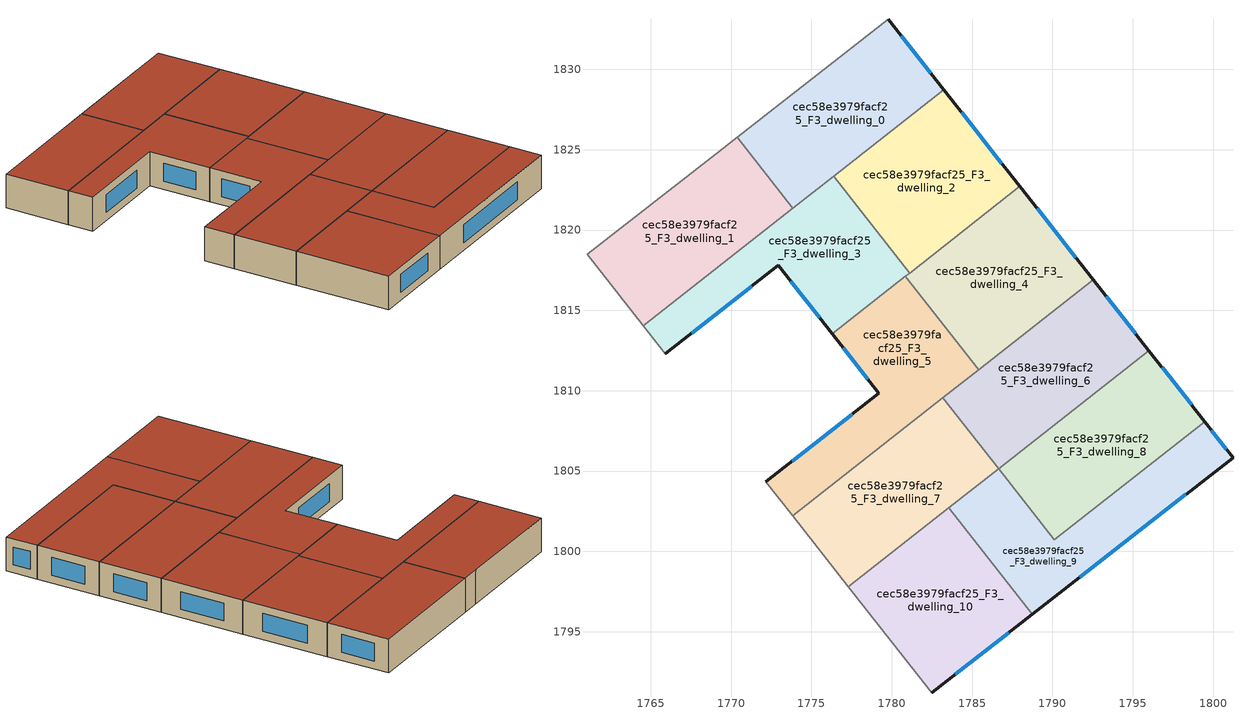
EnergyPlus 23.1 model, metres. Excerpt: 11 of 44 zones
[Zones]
cec58e3979facf25_F3_dwelling_0
 floor to cec58e3979facf25_F2_dwelling_0 (EU_floor_Construction): 1779.78,1833.13 1783.23,1828.74 1773.85,1821.37 1770.37,1825.78 z9
 wall outside (EU_wall_Construction): 1783.23,1828.74 1779.78,1833.13 z9:12
 wall adiabatic (EU_wall_Construction): 1779.78,1833.13 1770.37,1825.78 z9:12
 wall to cec58e3979facf25_F3_dwelling_1 (EU_wall_Construction): 1770.37,1825.78 1773.85,1821.37 z9:12
 wall to cec58e3979facf25_F3_dwelling_2 (EU_wall_Construction): 1776.37,1823.35 1783.23,1828.74 z9:12
 wall to cec58e3979facf25_F3_dwelling_3 (EU_wall_Construction): 1773.85,1821.37 1776.37,1823.35 z9:12
 window (EU_Window_Construction): 1782.42,1829.77 1780.6,1832.1 z9.7:11.3
 roof outside (EU_roof_Construction): 1783.23,1828.74 1779.78,1833.13 1770.37,1825.78 1773.85,1821.37 z12
cec58e3979facf25_F3_dwelling_1
 floor to cec58e3979facf25_F2_dwelling_1 (EU_floor_Construction): 1770.37,1825.78 1773.85,1821.37 1764.52,1814.04 1761.03,1818.49 1769.06,1824.76 z9
 wall adiabatic (EU_wall_Construction): 1770.37,1825.78 1769.06,1824.76 1761.03,1818.49 1764.52,1814.04 z9:12
 wall to cec58e3979facf25_F3_dwelling_3 (EU_wall_Construction): 1764.52,1814.04 1773.85,1821.37 z9:12
 roof outside (EU_roof_Construction): 1773.85,1821.37 1770.37,1825.78 1769.06,1824.76 1761.03,1818.49 1764.52,1814.04 z12
cec58e3979facf25_F3_dwelling_10
 floor to cec58e3979facf25_F2_dwelling_10 (EU_floor_Construction): 1783.55,1802.71 1788.75,1796.09 1782.48,1791.19 1777.29,1797.79 z9
 wall outside (EU_wall_Construction): 1782.48,1791.19 1788.75,1796.09 z9:12
 wall to cec58e3979facf25_F3_dwelling_9 (EU_wall_Construction): 1788.75,1796.09 1783.55,1802.71 z9:12
 wall adiabatic (EU_wall_Construction): 1777.29,1797.79 1782.48,1791.19 z9:12
 wall to cec58e3979facf25_F3_dwelling_7 (EU_wall_Construction): 1783.55,1802.71 1777.29,1797.79 z9:12
 window (EU_Window_Construction): 1783.95,1792.34 1787.28,1794.94 z9.7:11.3
 roof outside (EU_roof_Construction): 1788.75,1796.09 1783.55,1802.71 1777.29,1797.79 1782.48,1791.19 z12
cec58e3979facf25_F3_dwelling_2
 floor to cec58e3979facf25_F2_dwelling_2 (EU_floor_Construction): 1783.23,1828.74 1787.97,1822.72 1781.1,1817.33 1776.37,1823.35 z9
 wall outside (EU_wall_Construction): 1787.97,1822.72 1783.23,1828.74 z9:12
 wall to cec58e3979facf25_F3_dwelling_3 (EU_wall_Construction): 1776.37,1823.35 1781.1,1817.33 z9:12
 wall to cec58e3979facf25_F3_dwelling_4 (EU_wall_Construction): 1781.1,1817.33 1787.97,1822.72 z9:12
 window (EU_Window_Construction): 1786.86,1824.14 1784.35,1827.33 z9.7:11.3
 roof outside (EU_roof_Construction): 1787.97,1822.72 1783.23,1828.74 1776.37,1823.35 1781.1,1817.33 z12
cec58e3979facf25_F3_dwelling_3
 floor to cec58e3979facf25_F2_dwelling_3 (EU_floor_Construction): 1776.37,1823.35 1781.1,1817.33 1776.29,1813.54 1772.94,1817.8 1765.89,1812.3 1764.52,1814.04 z9
 wall outside (EU_wall_Construction): 1765.89,1812.3 1772.94,1817.8 1776.29,1813.54 z9:12
 wall adiabatic (EU_wall_Construction): 1764.52,1814.04 1765.89,1812.3 z9:12
 wall to cec58e3979facf25_F3_dwelling_5 (EU_wall_Construction): 1776.29,1813.54 1780.85,1817.13 z9:12
 wall to cec58e3979facf25_F3_dwelling_4 (EU_wall_Construction): 1780.85,1817.13 1781.1,1817.33 z9:12
 window (EU_Window_Construction): 1773.73,1816.8 1775.5,1814.54 / 1767.55,1813.59 1771.28,1816.51 z9.7:11.3
 roof outside (EU_roof_Construction): 1776.29,1813.54 1781.1,1817.33 1776.37,1823.35 1764.52,1814.04 1765.89,1812.3 1772.94,1817.8 z12
cec58e3979facf25_F3_dwelling_4
 floor to cec58e3979facf25_F2_dwelling_4 (EU_floor_Construction): 1787.97,1822.72 1792.53,1816.91 1785.41,1811.32 1780.85,1817.13 z9
 wall outside (EU_wall_Construction): 1792.53,1816.91 1787.97,1822.72 z9:12
 wall to cec58e3979facf25_F3_dwelling_5 (EU_wall_Construction): 1780.85,1817.13 1785.41,1811.32 z9:12
 wall to cec58e3979facf25_F3_dwelling_6 (EU_wall_Construction): 1785.41,1811.32 1792.53,1816.91 z9:12
 window (EU_Window_Construction): 1791.46,1818.28 1789.04,1821.36 z9.7:11.3
 roof outside (EU_roof_Construction): 1792.53,1816.91 1787.97,1822.72 1780.85,1817.13 1785.41,1811.32 z12
cec58e3979facf25_F3_dwelling_5
 floor to cec58e3979facf25_F2_dwelling_5 (EU_floor_Construction): 1780.85,1817.13 1785.41,1811.32 1773.82,1802.21 1772.15,1804.33 1779.2,1809.83 1776.29,1813.54 z9
 wall outside (EU_wall_Construction): 1776.29,1813.54 1779.2,1809.83 1772.15,1804.33 z9:12
 wall adiabatic (EU_wall_Construction): 1772.15,1804.33 1773.82,1802.21 z9:12
 wall to cec58e3979facf25_F3_dwelling_7 (EU_wall_Construction): 1773.82,1802.21 1783.18,1809.56 z9:12
 wall to cec58e3979facf25_F3_dwelling_6 (EU_wall_Construction): 1783.18,1809.56 1785.41,1811.32 z9:12
 window (EU_Window_Construction): 1777.54,1808.54 1773.81,1805.62 / 1776.97,1812.67 1778.52,1810.7 z9.7:11.3
 roof outside (EU_roof_Construction): 1785.41,1811.32 1780.85,1817.13 1776.29,1813.54 1779.2,1809.83 1772.15,1804.33 1773.82,1802.21 z12
cec58e3979facf25_F3_dwelling_6
 floor to cec58e3979facf25_F2_dwelling_6 (EU_floor_Construction): 1792.53,1816.91 1796.01,1812.49 1786.65,1805.14 1783.18,1809.56 z9
 wall outside (EU_wall_Construction): 1796.01,1812.49 1792.53,1816.91 z9:12
 wall to cec58e3979facf25_F3_dwelling_8 (EU_wall_Construction): 1786.65,1805.14 1796.01,1812.49 z9:12
 wall to cec58e3979facf25_F3_dwelling_7 (EU_wall_Construction): 1783.18,1809.56 1786.65,1805.14 z9:12
 window (EU_Window_Construction): 1795.19,1813.53 1793.35,1815.88 z9.7:11.3
 roof outside (EU_roof_Construction): 1796.01,1812.49 1792.53,1816.91 1783.18,1809.56 1786.65,1805.14 z12
cec58e3979facf25_F3_dwelling_7
 floor to cec58e3979facf25_F2_dwelling_7 (EU_floor_Construction): 1783.18,1809.56 1786.65,1805.14 1777.29,1797.79 1773.82,1802.21 z9
 wall adiabatic (EU_wall_Construction): 1773.82,1802.21 1777.29,1797.79 z9:12
 wall to cec58e3979facf25_F3_dwelling_9 (EU_wall_Construction): 1783.55,1802.71 1786.65,1805.14 z9:12
 roof outside (EU_roof_Construction): 1786.65,1805.14 1783.18,1809.56 1773.82,1802.21 1777.29,1797.79 z12
cec58e3979facf25_F3_dwelling_8
 floor to cec58e3979facf25_F2_dwelling_8 (EU_floor_Construction): 1796.01,1812.49 1799.48,1808.08 1790.12,1800.72 1786.65,1805.14 z9
 wall outside (EU_wall_Construction): 1799.48,1808.08 1796.01,1812.49 z9:12
 wall to cec58e3979facf25_F3_dwelling_9 (EU_wall_Construction): 1786.65,1805.14 1790.12,1800.72 1799.48,1808.08 z9:12
 window (EU_Window_Construction): 1798.66,1809.11 1796.82,1811.46 z9.7:11.3
 roof outside (EU_roof_Construction): 1799.48,1808.08 1796.01,1812.49 1786.65,1805.14 1790.12,1800.72 z12
cec58e3979facf25_F3_dwelling_9
 floor to cec58e3979facf25_F2_dwelling_9 (EU_floor_Construction): 1799.48,1808.08 1801.24,1805.84 1788.75,1796.09 1783.55,1802.71 1786.65,1805.14 1790.12,1800.72 z9
 wall outside (EU_wall_Construction): 1788.75,1796.09 1801.24,1805.84 1799.48,1808.08 z9:12
 window (EU_Window_Construction): 1800.82,1806.36 1799.89,1807.55 / 1791.68,1798.38 1798.31,1803.55 z9.7:11.3
 roof outside (EU_roof_Construction): 1801.24,1805.84 1799.48,1808.08 1790.12,1800.72 1786.65,1805.14 1783.55,1802.71 1788.75,1796.09 z12
[Building]
EU S2 Campaign: North Axis=0; Terrain=City; Solar Distribution=FullExterior
[Site:Location]
Budapest.Ferenc.Liszt.Intl.AP: Latitude=47.437; Longitude=19.256; Time Zone=1; Elevation=185
[SizingPeriod:WeatherFileDays]
AnnualSizingPeriod: Begin Month=1; Begin Day of Month=1; End Month=12; End Day of Month=31; Day of Week for Start Day=Monday; Use Weather File Daylight Saving Period=No; Use Weather File Rain and Snow Indicators=No
[MATERIAL]
EU_InternalMass_Material: Roughness=MediumRough; Thickness=0.1; Conductivity=1; Density=1800; Specific Heat=900; Thermal Absorptance=0.9; Solar Absorptance=0.7; Visible Absorptance=0.7
[MATERIAL:NOMASS] Roughness=MediumRough; Thermal Absorptance=0.9; Solar Absorptance=0.7; Visible Absorptance=0.7
Name | Thermal Resistance
EU_wall_NoMass | 0.832559
EU_roof_NoMass | 1.39638
EU_floor_NoMass | 0.872794
[WINDOWMATERIAL:SIMPLEGLAZINGSYSTEM]
EU_Window_SimpleGlazing: UFactor=2.79869; Solar Heat Gain Coefficient=0.75; Visible Transmittance=0.75
[CONSTRUCTION]
EU_wall_Construction: EU_wall_NoMass
EU_roof_Construction: EU_roof_NoMass
EU_floor_Construction: EU_floor_NoMass
EU_Window_Construction: EU_Window_SimpleGlazing
EU_InternalMass_Construction: EU_InternalMass_Material
[ZONE] Type=1; Multiplier=1; Ceiling Height=autocalculate; Floor Area=autocalculate; Part of Total Floor Area=Yes
Name | Volume
cec58e3979facf25_F3_dwelling_0 | 200.671
cec58e3979facf25_F3_dwelling_1 | 200.634
cec58e3979facf25_F3_dwelling_10 | 200.639
cec58e3979facf25_F3_dwelling_2 | 200.617
cec58e3979facf25_F3_dwelling_3 | 200.624
cec58e3979facf25_F3_dwelling_4 | 200.666
cec58e3979facf25_F3_dwelling_5 | 200.644
cec58e3979facf25_F3_dwelling_6 | 200.615
cec58e3979facf25_F3_dwelling_7 | 200.62
cec58e3979facf25_F3_dwelling_8 | 200.619
cec58e3979facf25_F3_dwelling_9 | 200.633
[INTERNALMASS] Construction=EU_InternalMass_Construction
Name | Zone or ZoneList | Surface Area
cec58e3979facf25_F3_dwelling_0_EU_InternalMass | cec58e3979facf25_F3_dwelling_0 | 66.8808
cec58e3979facf25_F3_dwelling_1_EU_InternalMass | cec58e3979facf25_F3_dwelling_1 | 66.8785
cec58e3979facf25_F3_dwelling_2_EU_InternalMass | cec58e3979facf25_F3_dwelling_2 | 66.8712
cec58e3979facf25_F3_dwelling_3_EU_InternalMass | cec58e3979facf25_F3_dwelling_3 | 66.8742
cec58e3979facf25_F3_dwelling_4_EU_InternalMass | cec58e3979facf25_F3_dwelling_4 | 66.8886
cec58e3979facf25_F3_dwelling_5_EU_InternalMass | cec58e3979facf25_F3_dwelling_5 | 66.882
cec58e3979facf25_F3_dwelling_6_EU_InternalMass | cec58e3979facf25_F3_dwelling_6 | 66.8726
cec58e3979facf25_F3_dwelling_7_EU_InternalMass | cec58e3979facf25_F3_dwelling_7 | 66.8752
cec58e3979facf25_F3_dwelling_8_EU_InternalMass | cec58e3979facf25_F3_dwelling_8 | 66.8735
cec58e3979facf25_F3_dwelling_9_EU_InternalMass | cec58e3979facf25_F3_dwelling_9 | 66.8774
cec58e3979facf25_F3_dwelling_10_EU_InternalMass | cec58e3979facf25_F3_dwelling_10 | 66.8809
[OTHEREQUIPMENT] Fuel Type=Electricity; Design Level Calculation Method=Watts/Area; Power per Zone Floor Area=1; Fraction Latent=0; Fraction Radiant=0; Fraction Lost=0; Carbon Dioxide Generation Rate=0; EndUse Subcategory=EU_Step8_InternalGains
Name | Zone or ZoneList or Space or SpaceList | Schedule
EU_Step8_InternalGain_cec58e3979facf25_F3_dwelling_0_f000 | cec58e3979facf25_F3_dwelling_0 | EU_Step8_GainSchedule_cec58e3979facf25_F3_dwelling_0_f000
EU_Step8_InternalGain_cec58e3979facf25_F3_dwelling_1_f000 | cec58e3979facf25_F3_dwelling_1 | EU_Step8_GainSchedule_cec58e3979facf25_F3_dwelling_1_f000
EU_Step8_InternalGain_cec58e3979facf25_F3_dwelling_2_f000 | cec58e3979facf25_F3_dwelling_2 | EU_Step8_GainSchedule_cec58e3979facf25_F3_dwelling_2_f000
EU_Step8_InternalGain_cec58e3979facf25_F3_dwelling_3_f000 | cec58e3979facf25_F3_dwelling_3 | EU_Step8_GainSchedule_cec58e3979facf25_F3_dwelling_3_f000
EU_Step8_InternalGain_cec58e3979facf25_F3_dwelling_4_f000 | cec58e3979facf25_F3_dwelling_4 | EU_Step8_GainSchedule_cec58e3979facf25_F3_dwelling_4_f000
EU_Step8_InternalGain_cec58e3979facf25_F3_dwelling_5_f000 | cec58e3979facf25_F3_dwelling_5 | EU_Step8_GainSchedule_cec58e3979facf25_F3_dwelling_5_f000
EU_Step8_InternalGain_cec58e3979facf25_F3_dwelling_6_f000 | cec58e3979facf25_F3_dwelling_6 | EU_Step8_GainSchedule_cec58e3979facf25_F3_dwelling_6_f000
EU_Step8_InternalGain_cec58e3979facf25_F3_dwelling_7_f000 | cec58e3979facf25_F3_dwelling_7 | EU_Step8_GainSchedule_cec58e3979facf25_F3_dwelling_7_f000
EU_Step8_InternalGain_cec58e3979facf25_F3_dwelling_8_f000 | cec58e3979facf25_F3_dwelling_8 | EU_Step8_GainSchedule_cec58e3979facf25_F3_dwelling_8_f000
EU_Step8_InternalGain_cec58e3979facf25_F3_dwelling_9_f000 | cec58e3979facf25_F3_dwelling_9 | EU_Step8_GainSchedule_cec58e3979facf25_F3_dwelling_9_f000
EU_Step8_InternalGain_cec58e3979facf25_F3_dwelling_10_f000 | cec58e3979facf25_F3_dwelling_10 | EU_Step8_GainSchedule_cec58e3979facf25_F3_dwelling_10_f000
[ZONEVENTILATION:DESIGNFLOWRATE] Schedule=EU_AlwaysOn; Design Flow Rate Calculation Method=AirChanges/Hour; Air Changes per Hour=0.475469; Ventilation Type=Natural; Fan Pressure Rise=0; Fan Total Efficiency=1; Constant Term Coefficient=1; Temperature Term Coefficient=0; Velocity Term Coefficient=0; Velocity Squared Term Coefficient=0; Minimum Indoor Temperature=-100; Maximum Indoor Temperature=100; Delta Temperature=-100; Minimum Outdoor Temperature=-100; Maximum Outdoor Temperature=100; Maximum Wind Speed=40
Name | Zone or ZoneList or Space or SpaceList
EU_ConstantAir_cec58e3979facf25_F3_dwelling_0 | cec58e3979facf25_F3_dwelling_0
EU_ConstantAir_cec58e3979facf25_F3_dwelling_1 | cec58e3979facf25_F3_dwelling_1
EU_ConstantAir_cec58e3979facf25_F3_dwelling_2 | cec58e3979facf25_F3_dwelling_2
EU_ConstantAir_cec58e3979facf25_F3_dwelling_3 | cec58e3979facf25_F3_dwelling_3
EU_ConstantAir_cec58e3979facf25_F3_dwelling_4 | cec58e3979facf25_F3_dwelling_4
EU_ConstantAir_cec58e3979facf25_F3_dwelling_5 | cec58e3979facf25_F3_dwelling_5
EU_ConstantAir_cec58e3979facf25_F3_dwelling_6 | cec58e3979facf25_F3_dwelling_6
EU_ConstantAir_cec58e3979facf25_F3_dwelling_7 | cec58e3979facf25_F3_dwelling_7
EU_ConstantAir_cec58e3979facf25_F3_dwelling_8 | cec58e3979facf25_F3_dwelling_8
EU_ConstantAir_cec58e3979facf25_F3_dwelling_9 | cec58e3979facf25_F3_dwelling_9
EU_ConstantAir_cec58e3979facf25_F3_dwelling_10 | cec58e3979facf25_F3_dwelling_10
[HVACTEMPLATE:THERMOSTAT] Constant Heating Setpoint=20; Constant Cooling Setpoint=50
EU_HeatOnly_cec58e3979facf25_F2_dwelling_1; EU_HeatOnly_cec58e3979facf25_F2_dwelling_2; EU_HeatOnly_cec58e3979facf25_F2_dwelling_3; EU_HeatOnly_cec58e3979facf25_F2_dwelling_4; EU_HeatOnly_cec58e3979facf25_F2_dwelling_5; EU_HeatOnly_cec58e3979facf25_F2_dwelling_6; EU_HeatOnly_cec58e3979facf25_F2_dwelling_7; EU_HeatOnly_cec58e3979facf25_F2_dwelling_8; EU_HeatOnly_cec58e3979facf25_F2_dwelling_9; EU_HeatOnly_cec58e3979facf25_F2_dwelling_10; EU_HeatOnly_cec58e3979facf25_F3_dwelling_0; EU_HeatOnly_cec58e3979facf25_F3_dwelling_1; EU_HeatOnly_cec58e3979facf25_F3_dwelling_2; EU_HeatOnly_cec58e3979facf25_F3_dwelling_3; EU_HeatOnly_cec58e3979facf25_F3_dwelling_4; EU_HeatOnly_cec58e3979facf25_F3_dwelling_5; EU_HeatOnly_cec58e3979facf25_F3_dwelling_6; EU_HeatOnly_cec58e3979facf25_F3_dwelling_7; EU_HeatOnly_cec58e3979facf25_F3_dwelling_8; EU_HeatOnly_cec58e3979facf25_F3_dwelling_9; EU_HeatOnly_cec58e3979facf25_F3_dwelling_10
[HVACTEMPLATE:ZONE:IDEALLOADSAIRSYSTEM] System Availability Schedule=EU_AlwaysOn; Maximum Heating Supply Air Temperature=50; Minimum Cooling Supply Air Temperature=13; Maximum Heating Supply Air Humidity Ratio=0.0156; Minimum Cooling Supply Air Humidity Ratio=0.0077; Heating Limit=NoLimit; Cooling Limit=NoLimit; Heating Availability Schedule=EU_AlwaysOn; Cooling Availability Schedule=EU_CoolingOff; Dehumidification Control Type=ConstantSensibleHeatRatio; Cooling Sensible Heat Ratio=0.7; Dehumidification Setpoint=60; Humidification Control Type=None; Humidification Setpoint=30; Outdoor Air Method=None; Outdoor Air Flow Rate per Person=0.00944; Outdoor Air Flow Rate per Zone Floor Area=0; Outdoor Air Flow Rate per Zone=0; Demand Controlled Ventilation Type=None; Outdoor Air Economizer Type=NoEconomizer; Heat Recovery Type=None; Sensible Heat Recovery Effectiveness=0.7; Latent Heat Recovery Effectiveness=0.65
Name | Template Thermostat
cec58e3979facf25_F3_dwelling_0 | EU_HeatOnly_cec58e3979facf25_F3_dwelling_0
cec58e3979facf25_F3_dwelling_1 | EU_HeatOnly_cec58e3979facf25_F3_dwelling_1
cec58e3979facf25_F3_dwelling_2 | EU_HeatOnly_cec58e3979facf25_F3_dwelling_2
cec58e3979facf25_F3_dwelling_3 | EU_HeatOnly_cec58e3979facf25_F3_dwelling_3
cec58e3979facf25_F3_dwelling_4 | EU_HeatOnly_cec58e3979facf25_F3_dwelling_4
cec58e3979facf25_F3_dwelling_5 | EU_HeatOnly_cec58e3979facf25_F3_dwelling_5
cec58e3979facf25_F3_dwelling_6 | EU_HeatOnly_cec58e3979facf25_F3_dwelling_6
cec58e3979facf25_F3_dwelling_7 | EU_HeatOnly_cec58e3979facf25_F3_dwelling_7
cec58e3979facf25_F3_dwelling_8 | EU_HeatOnly_cec58e3979facf25_F3_dwelling_8
cec58e3979facf25_F3_dwelling_9 | EU_HeatOnly_cec58e3979facf25_F3_dwelling_9
cec58e3979facf25_F3_dwelling_10 | EU_HeatOnly_cec58e3979facf25_F3_dwelling_10
[SIZING:ZONE] Zone Cooling Design Supply Air Temperature Input Method=SupplyAirTemperature; Zone Cooling Design Supply Air Temperature=13; Zone Heating Design Supply Air Temperature Input Method=SupplyAirTemperature; Zone Heating Design Supply Air Temperature=50; Zone Cooling Design Supply Air Humidity Ratio=0.008; Zone Heating Design Supply Air Humidity Ratio=0.008; Cooling Design Air Flow Method=DesignDay; Cooling Design Air Flow Rate=0; Cooling Minimum Air Flow per Zone Floor Area=0.000762; Cooling Minimum Air Flow=0; Cooling Minimum Air Flow Fraction=0.2; Heating Design Air Flow Method=DesignDay; Heating Design Air Flow Rate=0; Heating Maximum Air Flow per Zone Floor Area=0.002032; Heating Maximum Air Flow=0.141576; Heating Maximum Air Flow Fraction=0.3; Account for Dedicated Outdoor Air System=No; Dedicated Outdoor Air System Control Strategy=NeutralSupplyAir; Dedicated Outdoor Air Low Setpoint Temperature for Design=autosize; Dedicated Outdoor Air High Setpoint Temperature for Design=autosize; Zone Load Sizing Method=Sensible Load Only No Latent Load; Zone Latent Cooling Design Supply Air Humidity Ratio Input Method=HumidityRatioDifference; Zone Cooling Design Supply Air Humidity Ratio Difference=0.005; Zone Latent Heating Design Supply Air Humidity Ratio Input Method=HumidityRatioDifference; Zone Humidification Design Supply Air Humidity Ratio Difference=0.005
cec58e3979facf25_F3_dwelling_0; cec58e3979facf25_F3_dwelling_1; cec58e3979facf25_F3_dwelling_2; cec58e3979facf25_F3_dwelling_3; cec58e3979facf25_F3_dwelling_4; cec58e3979facf25_F3_dwelling_5; cec58e3979facf25_F3_dwelling_6; cec58e3979facf25_F3_dwelling_7; cec58e3979facf25_F3_dwelling_8; cec58e3979facf25_F3_dwelling_9; cec58e3979facf25_F3_dwelling_10
[SCHEDULE:CONSTANT]
Name | Hourly Value
EU_AlwaysOn | 1
EU_CoolingOff | 0
[SCHEDULE:FILE] Column Number=1; Rows to Skip at Top=0; Number of Hours of Data=8760; Column Separator=Comma; Interpolate to Timestep=No; Minutes per Item=60; Adjust Schedule for Daylight Savings=Yes
Name | File
EU_Step8_GainSchedule_cec58e3979facf25_F3_dwelling_0_f000 | ../../schedules/cec58e3979facf25/cec58e3979facf25_F3_dwelling_0_f000_gain.csv
EU_Step8_GainSchedule_cec58e3979facf25_F3_dwelling_1_f000 | ../../schedules/cec58e3979facf25/cec58e3979facf25_F3_dwelling_1_f000_gain.csv
EU_Step8_GainSchedule_cec58e3979facf25_F3_dwelling_2_f000 | ../../schedules/cec58e3979facf25/cec58e3979facf25_F3_dwelling_2_f000_gain.csv
EU_Step8_GainSchedule_cec58e3979facf25_F3_dwelling_3_f000 | ../../schedules/cec58e3979facf25/cec58e3979facf25_F3_dwelling_3_f000_gain.csv
EU_Step8_GainSchedule_cec58e3979facf25_F3_dwelling_4_f000 | ../../schedules/cec58e3979facf25/cec58e3979facf25_F3_dwelling_4_f000_gain.csv
EU_Step8_GainSchedule_cec58e3979facf25_F3_dwelling_5_f000 | ../../schedules/cec58e3979facf25/cec58e3979facf25_F3_dwelling_5_f000_gain.csv
EU_Step8_GainSchedule_cec58e3979facf25_F3_dwelling_6_f000 | ../../schedules/cec58e3979facf25/cec58e3979facf25_F3_dwelling_6_f000_gain.csv
EU_Step8_GainSchedule_cec58e3979facf25_F3_dwelling_7_f000 | ../../schedules/cec58e3979facf25/cec58e3979facf25_F3_dwelling_7_f000_gain.csv
EU_Step8_GainSchedule_cec58e3979facf25_F3_dwelling_8_f000 | ../../schedules/cec58e3979facf25/cec58e3979facf25_F3_dwelling_8_f000_gain.csv
EU_Step8_GainSchedule_cec58e3979facf25_F3_dwelling_9_f000 | ../../schedules/cec58e3979facf25/cec58e3979facf25_F3_dwelling_9_f000_gain.csv
EU_Step8_GainSchedule_cec58e3979facf25_F3_dwelling_10_f000 | ../../schedules/cec58e3979facf25/cec58e3979facf25_F3_dwelling_10_f000_gain.csv
